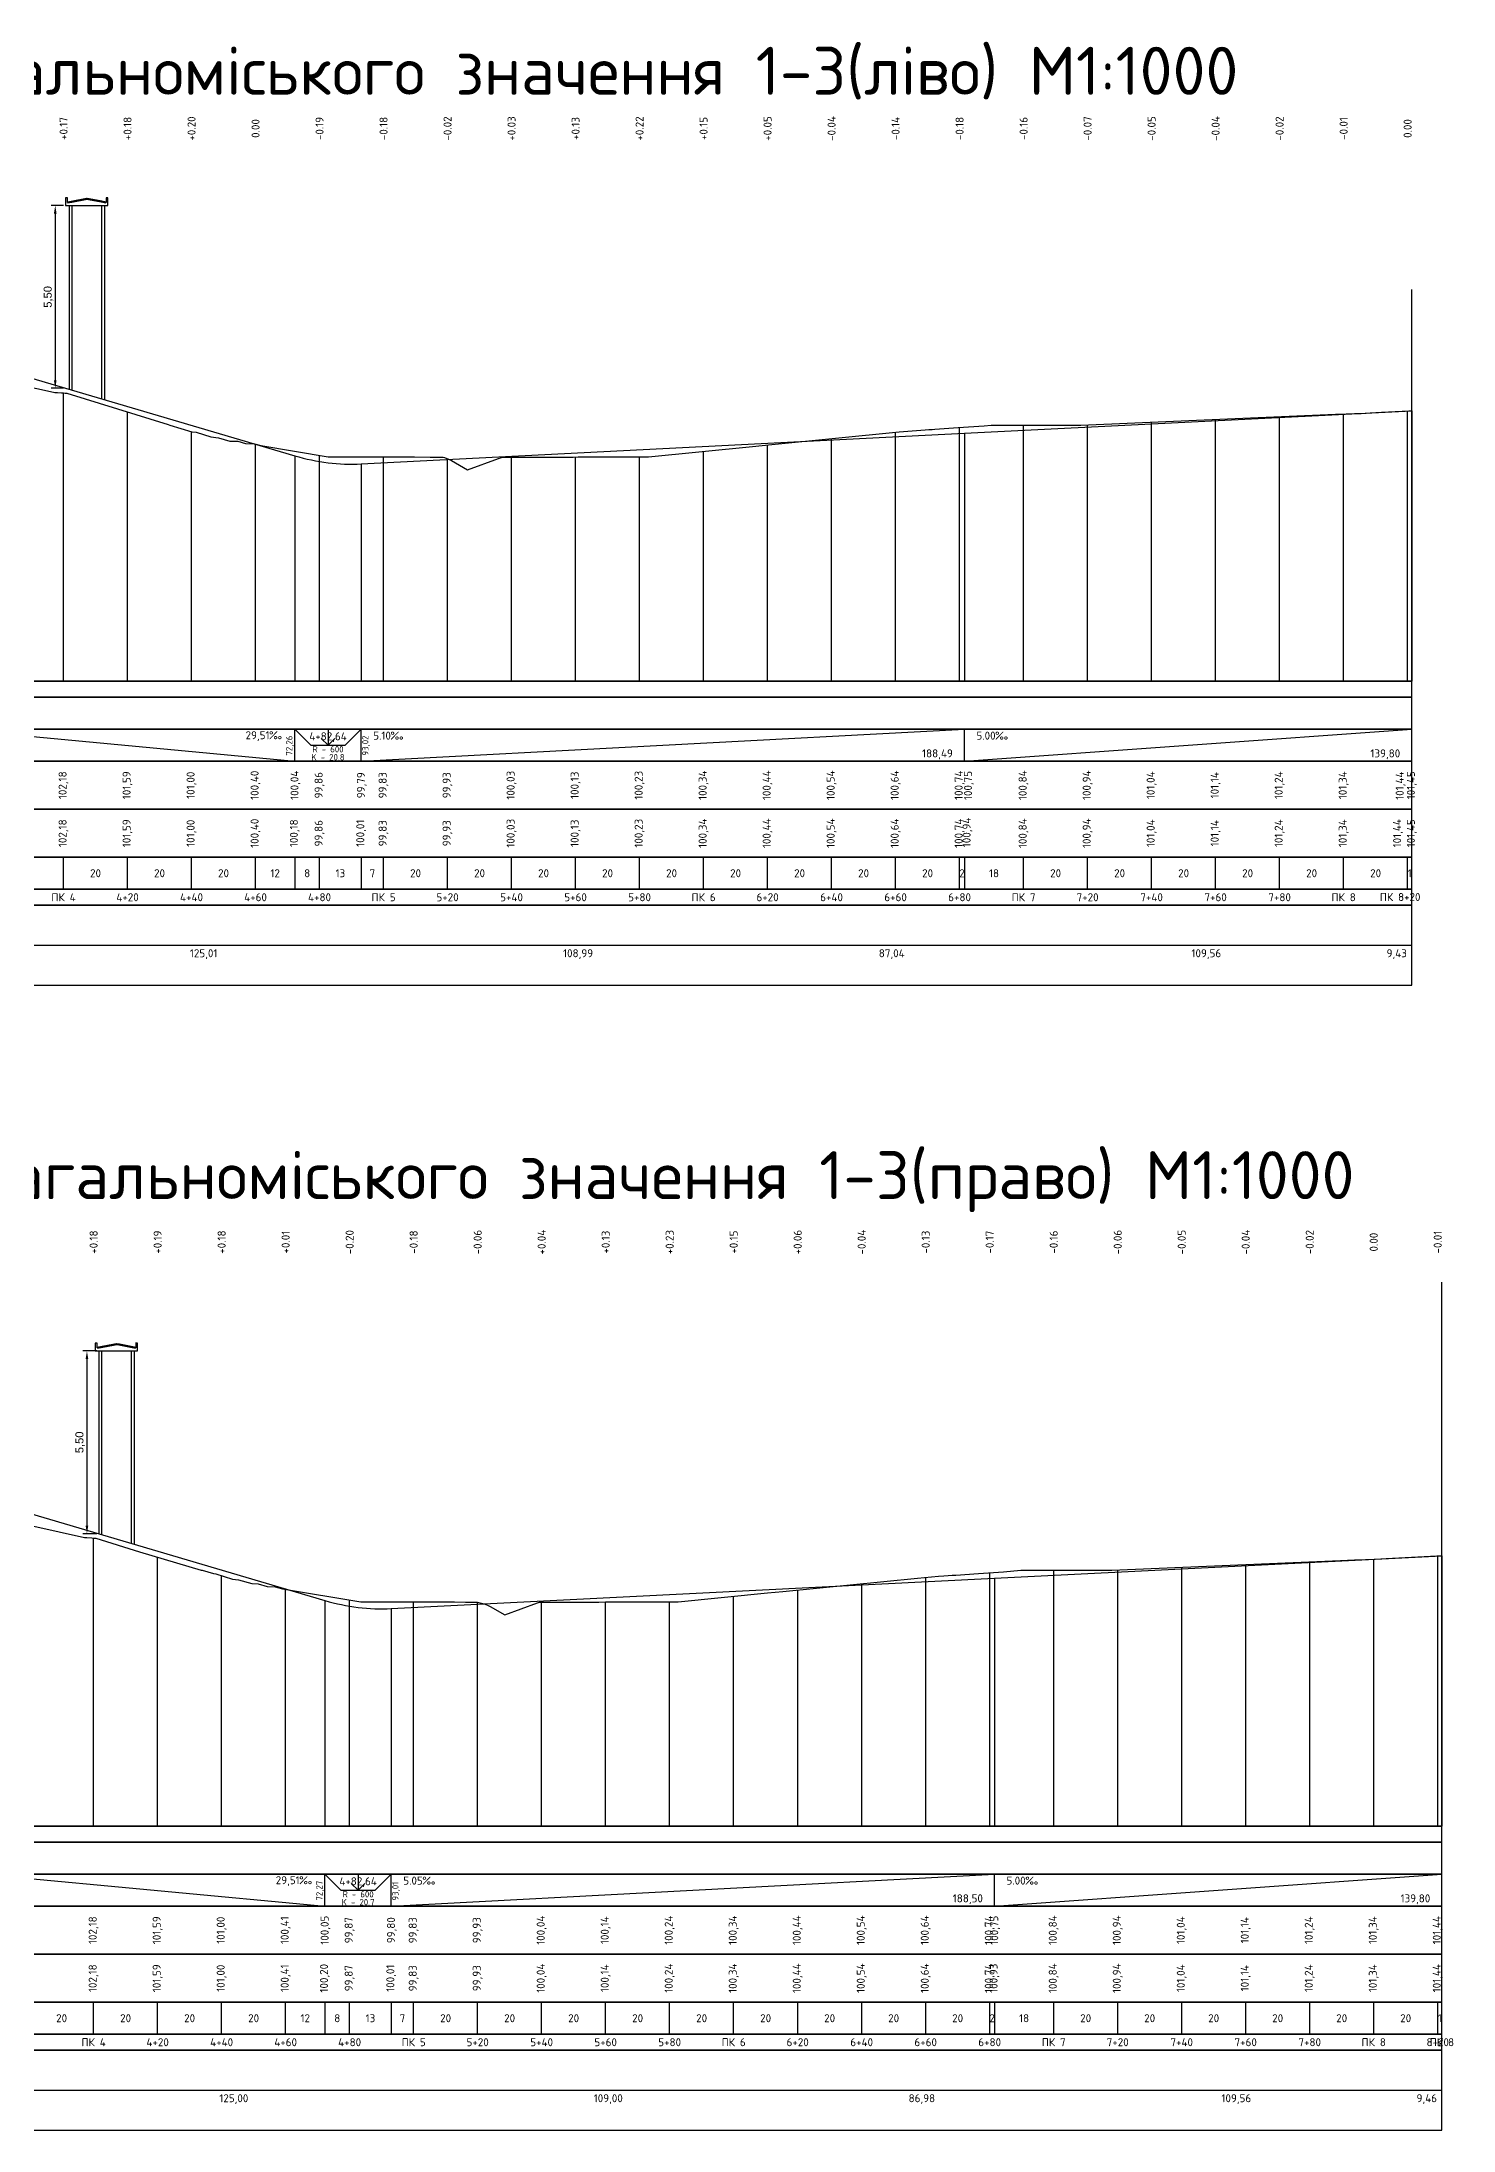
# Model space of a CAD drawing. Header units: metres. Extents: x 3746 to 7161, y 2134 to 3394.
# Drawn here: x 5840 to 6281, y 2742 to 3394 of the extents above; entities that cross this region are included whole.
import ezdxf

# ---------------------------------------------------------------- set-up
doc = ezdxf.new("R2010")
doc.units = ezdxf.units.M
for name, color, linetype in [('C-ROAD-PROF', 92, 'Continuous'), ('C-ROAD-PROF-BAND', 9, 'Continuous'), ('C-ROAD-PROF-BAND-HGEOM', 150, 'Continuous'), ('C-ROAD-PROF-GRID', 150, 'Continuous'), ('C-ROAD-PROF-LABEL', 7, 'Continuous'), ('C-ROAD-PROF-LINE', 1, 'Continuous'), ('вид_БП_2-C-ROAD-PROF-TEXT', 7, 'Continuous'), ('Трасса_Броварський проспект_1 1-C-ROAD-PROF-TEXT', 7, 'Continuous')]:
    doc.layers.add(name, color=color, linetype=linetype)
doc.styles.get("Standard").update_dxf_attribs({"font": 'arial.ttf'})
doc.styles.add('СПДС', font='isocpeur.ttf')
doc.dimstyles.new('ISO-25', dxfattribs={"dimtxt": 2.5, "dimasz": 2.5, "dimexe": 1.25, "dimexo": 0.625, "dimtad": 1, "dimtxsty": 'Standard', "dimcen": 2.5, "dimadec": 0, "dimazin": 0, "dimtfac": 1, "dimtmove": 0, "dimatfit": 3, "dimfxl": 1, "dimarcsym": 0})

# ---------------------------------------------------------------- blocks, each defined once
blk = doc.blocks.new('*D5')
at = {"color": 0, "lineweight": -2, "transparency": 16777216}
for p, q in [((5847.04, 3343.06), (5843.19, 3343.06)), ((5844.44, 3340.56), (5844.44, 3288.52)), ((5847.06, 3286.02), (5843.19, 3286.02))]:
    blk.add_line(p, q, dxfattribs=at)
at = {"color": 0, "transparency": 16777216}
for points in [[(5844.02, 3340.56), (5844.86, 3340.56), (5844.44, 3343.06)], [(5844.02, 3288.52), (5844.86, 3288.52), (5844.44, 3286.02)]]:
    blk.add_solid(points, dxfattribs=at)
at = {"layer": 'Defpoints', "color": 0, "transparency": 16777216}
for p in [(5847.66, 3343.06), (5844.44, 3286.02), (5847.68, 3286.02)]:
    blk.add_point(p, dxfattribs=at)
at = {"color": 0, "transparency": 16777216, "insert": (5842.31, 3314.54), "char_height": 2.5, "attachment_point": 5, "rotation": 90}
blk.add_mtext('5,50', dxfattribs=at)
blk = doc.blocks.new('*D6')
at = {"color": 0, "lineweight": -2, "transparency": 16777216}
for p, q in [((5857.39, 2985.18), (5853.1, 2985.18)), ((5854.35, 2982.68), (5854.35, 2930.57)), ((5857.39, 2928.07), (5853.1, 2928.07))]:
    blk.add_line(p, q, dxfattribs=at)
at = {"color": 0, "transparency": 16777216}
for points in [[(5853.93, 2982.68), (5854.76, 2982.68), (5854.35, 2985.18)], [(5853.93, 2930.57), (5854.76, 2930.57), (5854.35, 2928.07)]]:
    blk.add_solid(points, dxfattribs=at)
at = {"layer": 'Defpoints', "color": 0, "transparency": 16777216}
for p in [(5858.01, 2985.18), (5854.35, 2928.07), (5858.01, 2928.07)]:
    blk.add_point(p, dxfattribs=at)
at = {"color": 0, "transparency": 16777216, "insert": (5852.22, 2956.62), "char_height": 2.5, "attachment_point": 5, "rotation": 90}
blk.add_mtext('5,50', dxfattribs=at)

msp = doc.modelspace()

# ---------------------------------------------------------------- linework, layer by layer
at = {"color": 5, "lineweight": 30}
for points in [[(5848.282, 3343.997), (5848.282, 3345.497), (5847.661, 3345.497), (5847.661, 3343.058), (5860.893, 3343.058), (5860.893, 3343.058), (5860.893, 3345.538), (5860.304, 3345.539), (5860.304, 3344.038)], [(5848.737, 3343.058), (5848.737, 3285.71)], [(5849.737, 3285.414), (5849.737, 3343.074)], [(5858.912, 3343.058), (5858.912, 3282.707)], [(5859.912, 3282.412), (5859.912, 3343.074)], [(5857.558, 2986.123), (5857.558, 2987.623), (5856.937, 2987.623), (5856.937, 2985.184), (5870.169, 2985.184), (5870.169, 2985.184), (5870.169, 2987.664), (5869.58, 2987.665), (5869.58, 2986.164)], [(5858.013, 2985.184), (5858.013, 2927.986)], [(5859.013, 2927.69), (5859.013, 2985.2)], [(5868.188, 2985.184), (5868.188, 2924.982)], [(5869.188, 2924.686), (5869.188, 2985.2)]]:
    msp.add_lwpolyline(points, dxfattribs=at)
at = {"layer": 'C-ROAD-PROF', "color": 5, "linetype": 'Continuous', "lineweight": 100, "ltscale": 2, "flags": 128}
for points in [[(5848.282, 3343.997), (5849.514, 3344.247), (5854.296, 3345.217), (5858.369, 3344.417), (5860.304, 3344.038)], [(5857.558, 2986.123), (5862.579, 2987.142), (5863.571, 2987.343), (5864.364, 2987.188), (5869.58, 2986.164)]]:
    msp.add_lwpolyline(points, dxfattribs=at)
at = {"layer": 'C-ROAD-PROF', "color": 7, "linetype": 'Continuous', "lineweight": -3, "ltscale": 2, "flags": 128}
for points in [[(5828.307, 3288.191), (5843.905, 3284.73), (5844.277, 3284.712), (5845.112, 3284.66), (5846.437, 3284.541), (5846.987, 3284.521), (5847.491, 3284.48), (5847.535, 3284.475), (5848.024, 3284.46), (5848.047, 3284.459), (5879.682, 3274.619), (5880.214, 3274.461), (5880.223, 3274.459), (5887.123, 3272.427), (5888.467, 3272.25), (5893.05, 3270.79), (5895.459, 3270.51), (5899.041, 3269.495), (5901.479, 3269.421), (5903.845, 3268.686), (5906.674, 3268.611), (5908.658, 3268.07), (5929.67, 3264.566), (5930.366, 3264.565), (5933.472, 3264.566), (5934.186, 3264.561), (5934.918, 3264.559), (5936.509, 3264.558), (5939.398, 3264.559), (5940.228, 3264.553), (5941.921, 3264.554), (5946.228, 3264.559), (5949.3, 3264.566), (5953.195, 3264.576), (5953.319, 3264.574), (5953.698, 3264.57), (5955.902, 3264.557), (5956.093, 3264.555), (5956.707, 3264.549), (5961.6, 3264.491), (5965.059, 3264.462), (5965.612, 3264.459), (5966.073, 3264.347), (5967.295, 3263.815), (5968.223, 3263.411), (5973.287, 3260.459), (5982.964, 3264.052), (5983.858, 3264.349), (5984.193, 3264.459), (5985.914, 3264.463), (5986.046, 3264.463), (5986.23, 3264.463), (5990.948, 3264.473), (5991.453, 3264.474), (5992.149, 3264.476), (5995.864, 3264.484), (5996.886, 3264.488), (5999.618, 3264.494), (6000.973, 3264.498), (6002.398, 3264.503), (6004.42, 3264.508), (6006.292, 3264.515), (6007.859, 3264.519), (6009.488, 3264.522), (6011.663, 3264.531), (6012.602, 3264.533), (6014.851, 3264.543), (6015.29, 3264.544), (6017.572, 3264.554), (6017.634, 3264.554), (6019.504, 3264.556), (6020.56, 3264.561), (6021.62, 3264.56), (6023.488, 3264.557), (6025.075, 3264.555), (6026.754, 3264.563), (6027.14, 3264.564), (6028.718, 3264.561), (6029.789, 3264.559), (6062.308, 3267.814), (6068.388, 3268.424), (6108.096, 3272.354), (6114.966, 3272.915), (6116.251, 3273.006), (6117.393, 3273.087), (6118.413, 3273.16), (6119.331, 3273.225), (6126.615, 3273.701), (6134.736, 3274.232), (6136.894, 3274.454), (6136.953, 3274.454), (6137.017, 3274.454), (6137.087, 3274.454), (6138.961, 3274.459), (6139.322, 3274.459), (6140.171, 3274.459), (6140.343, 3274.459), (6143.111, 3274.459), (6143.318, 3274.459), (6145.909, 3274.459), (6146.222, 3274.459), (6146.552, 3274.459), (6149.151, 3274.459), (6149.349, 3274.459), (6149.572, 3274.459), (6152.087, 3274.459), (6152.581, 3274.459), (6153.168, 3274.459), (6155.372, 3274.459), (6157.454, 3274.459), (6158.184, 3274.459), (6160.26, 3274.459), (6161.012, 3274.459), (6161.692, 3274.459), (6164.212, 3274.459), (6164.95, 3274.459), (6244.475, 3277.864), (6247.839, 3277.977), (6250.41, 3278.076), (6252.511, 3278.157), (6254.061, 3278.231), (6255.351, 3278.292), (6258.908, 3278.49), (6267.407, 3278.959), (6268.34, 3278.959)], [(5837.741, 2930.422), (5853.589, 2926.906), (5854.297, 2926.872), (5855.885, 2926.773), (5856.456, 2926.721), (5856.693, 2926.713), (5856.93, 2926.693), (5857.15, 2926.686), (5870.796, 2922.441), (5890.042, 2916.726), (5890.371, 2916.686), (5893.937, 2915.636), (5894.632, 2915.544), (5899.843, 2913.884), (5901.683, 2913.671), (5905.818, 2912.498), (5907.874, 2912.436), (5910.616, 2911.584), (5913.116, 2911.518), (5915.425, 2910.888), (5939.88, 2906.81), (5940.69, 2906.809), (5943.564, 2906.81), (5944.394, 2906.804), (5945.245, 2906.802), (5947.094, 2906.801), (5949.716, 2906.801), (5950.679, 2906.795), (5952.644, 2906.795), (5957.644, 2906.802), (5961.21, 2906.81), (5962.742, 2906.814), (5963.246, 2906.815), (5966.245, 2906.778), (5968.078, 2906.767), (5969.162, 2906.758), (5972.634, 2906.723), (5974.669, 2906.699), (5976.108, 2906.687), (5976.338, 2906.686), (5978.439, 2906.176), (5979.536, 2905.699), (5980.369, 2905.336), (5984.915, 2902.686), (5995.164, 2906.491), (5995.752, 2906.686), (5998.983, 2906.692), (5999.225, 2906.693), (5999.558, 2906.694), (6003.941, 2906.704), (6004.657, 2906.706), (6007.954, 2906.714), (6009.026, 2906.716), (6010.153, 2906.721), (6012.727, 2906.727), (6014.298, 2906.733), (6016.42, 2906.738), (6017.843, 2906.741), (6019.742, 2906.749), (6021.192, 2906.752), (6023.206, 2906.761), (6024.083, 2906.763), (6026.161, 2906.772), (6026.603, 2906.774), (6028.328, 2906.775), (6030.42, 2906.785), (6030.598, 2906.786), (6031.844, 2906.792), (6032.601, 2906.791), (6034.304, 2906.789), (6036.104, 2906.797), (6036.256, 2906.797), (6037.939, 2906.795), (6039.081, 2906.793), (6067.025, 2909.59), (6071.745, 2910.057), (6113.891, 2914.228), (6120.455, 2914.764), (6122.054, 2914.877), (6123.474, 2914.978), (6124.745, 2915.069), (6125.887, 2915.15), (6132.92, 2915.61), (6140.761, 2916.122), (6146.114, 2916.672), (6146.262, 2916.672), (6146.421, 2916.672), (6146.593, 2916.672), (6149.937, 2916.682), (6149.981, 2916.683), (6150.03, 2916.683), (6151.245, 2916.686), (6153.082, 2916.686), (6153.174, 2916.686), (6155.899, 2916.686), (6156.109, 2916.686), (6156.33, 2916.686), (6158.722, 2916.686), (6159.047, 2916.686), (6159.37, 2916.686), (6161.99, 2916.686), (6162.393, 2916.686), (6162.872, 2916.686), (6165.156, 2916.686), (6167.314, 2916.686), (6167.945, 2916.686), (6170.092, 2916.686), (6170.753, 2916.686), (6171.351, 2916.686), (6173.946, 2916.686), (6174.609, 2916.686), (6246.043, 2919.744), (6250.471, 2919.893), (6253.855, 2920.024), (6256.619, 2920.13), (6258.659, 2920.227), (6260.357, 2920.307), (6268.284, 2920.749), (6276.199, 2921.186), (6277.742, 2921.186)]]:
    msp.add_lwpolyline(points, dxfattribs=at)
at = {"layer": 'C-ROAD-PROF-BAND', "color": 1, "linetype": 'Continuous', "lineweight": -3}
for p, q in [((5813.008, 3179.449), (5919.288, 3169.449)), ((5919.288, 3179.449), (5924.288, 3174.45)), ((5929.67, 3179.449), (5929.67, 3174.45)), ((5940.052, 3179.449), (5935.053, 3174.45)), ((5940.052, 3169.449), (6128.542, 3179.449)), ((6128.542, 3169.449), (6268.34, 3179.449)), ((5924.288, 3174.45), (5935.053, 3174.45)), ((5929.67, 3174.45), (5927.549, 3176.571)), ((5929.67, 3174.45), (5931.791, 3176.571)), ((5822.41, 2821.676), (5928.704, 2811.676)), ((5928.704, 2821.676), (5933.703, 2816.676)), ((5939.072, 2821.676), (5939.072, 2816.677)), ((5949.44, 2821.676), (5944.441, 2816.677)), ((5949.44, 2811.676), (6137.937, 2821.676)), ((6137.937, 2811.676), (6277.741, 2821.676)), ((5933.703, 2816.676), (5944.441, 2816.677)), ((5939.072, 2816.677), (5936.951, 2818.798)), ((5939.072, 2816.677), (5941.193, 2818.798))]:
    msp.add_line(p, q, dxfattribs=at)
at = {"layer": 'C-ROAD-PROF-BAND', "color": 7, "linetype": 'Continuous', "lineweight": -3}
for p, q in [((5919.288, 3169.449), (5919.288, 3179.449)), ((5940.052, 3169.449), (5940.052, 3179.449)), ((6128.542, 3169.449), (6128.542, 3179.449)), ((5847.028, 3129.449), (5847.028, 3139.449)), ((5867.028, 3129.449), (5867.028, 3139.449)), ((5887.028, 3129.449), (5887.028, 3139.449)), ((5907.028, 3129.449), (5907.028, 3139.449)), ((5919.288, 3139.449), (5919.288, 3129.449)), ((5927.028, 3129.449), (5927.028, 3139.449)), ((5940.052, 3139.449), (5940.052, 3129.449)), ((5947.028, 3129.449), (5947.028, 3139.449)), ((5967.028, 3129.449), (5967.028, 3139.449)), ((5987.028, 3129.449), (5987.028, 3139.449)), ((6007.028, 3129.449), (6007.028, 3139.449)), ((6027.028, 3129.449), (6027.028, 3139.449)), ((6047.028, 3129.449), (6047.028, 3139.449)), ((6067.028, 3129.449), (6067.028, 3139.449)), ((6087.028, 3129.449), (6087.028, 3139.449)), ((6107.028, 3129.449), (6107.028, 3139.449)), ((6127.028, 3129.449), (6127.028, 3139.449)), ((6128.542, 3139.449), (6128.542, 3129.449)), ((6147.028, 3129.449), (6147.028, 3139.449)), ((6167.028, 3129.449), (6167.028, 3139.449)), ((6187.028, 3129.449), (6187.028, 3139.449)), ((6207.028, 3129.449), (6207.028, 3139.449)), ((6227.028, 3129.449), (6227.028, 3139.449)), ((6247.028, 3129.449), (6247.028, 3139.449)), ((6267.028, 3129.449), (6267.028, 3139.449)), ((6268.34, 3129.449), (6268.34, 3139.449)), ((5928.704, 2811.676), (5928.704, 2821.676)), ((5949.44, 2811.676), (5949.44, 2821.676)), ((6137.937, 2811.676), (6137.937, 2821.676)), ((5856.43, 2771.676), (5856.43, 2781.676)), ((5876.43, 2771.676), (5876.43, 2781.676)), ((5896.43, 2771.676), (5896.43, 2781.676)), ((5916.43, 2771.676), (5916.43, 2781.676)), ((5928.704, 2781.676), (5928.704, 2771.676)), ((5936.43, 2771.676), (5936.43, 2781.676)), ((5949.44, 2781.676), (5949.44, 2771.676)), ((5956.43, 2771.676), (5956.43, 2781.676)), ((5976.43, 2771.676), (5976.43, 2781.676)), ((5996.43, 2771.676), (5996.43, 2781.676)), ((6016.43, 2771.676), (6016.43, 2781.676)), ((6036.43, 2771.676), (6036.43, 2781.676)), ((6056.43, 2771.676), (6056.43, 2781.676)), ((6076.43, 2771.676), (6076.43, 2781.676)), ((6096.43, 2771.676), (6096.43, 2781.676)), ((6116.43, 2771.676), (6116.43, 2781.676)), ((6136.43, 2771.676), (6136.43, 2781.676)), ((6137.937, 2781.676), (6137.937, 2771.676)), ((6156.43, 2771.676), (6156.43, 2781.676)), ((6176.43, 2771.676), (6176.43, 2781.676)), ((6196.43, 2771.676), (6196.43, 2781.676)), ((6216.43, 2771.676), (6216.43, 2781.676)), ((6236.43, 2771.676), (6236.43, 2781.676)), ((6256.43, 2771.676), (6256.43, 2781.676)), ((6276.43, 2771.676), (6276.43, 2781.676)), ((6277.742, 2771.676), (6277.742, 2781.676))]:
    msp.add_line(p, q, dxfattribs=at)
for points in [[(5447.028, 3189.449), (6268.34, 3189.449), (6268.34, 3194.449), (5447.028, 3194.449)], [(5447.028, 3179.449), (6268.34, 3179.449), (6268.34, 3189.449), (5447.028, 3189.449)], [(5447.028, 3169.449), (6268.34, 3169.449), (6268.34, 3179.449), (5447.028, 3179.449)], [(5447.028, 3154.449), (6268.34, 3154.449), (6268.34, 3169.449), (5447.028, 3169.449)], [(5447.028, 3139.449), (6268.34, 3139.449), (6268.34, 3154.449), (5447.028, 3154.449)], [(5447.028, 3129.449), (6268.34, 3129.449), (6268.34, 3139.449), (5447.028, 3139.449)], [(5447.028, 3124.449), (6268.34, 3124.449), (6268.34, 3129.449), (5447.028, 3129.449)], [(5447.028, 3099.449), (6268.34, 3099.449), (6268.34, 3124.449), (5447.028, 3124.449)], [(5456.43, 2831.676), (6277.742, 2831.676), (6277.742, 2836.676), (5456.43, 2836.676)], [(5456.43, 2821.676), (6277.742, 2821.676), (6277.742, 2831.676), (5456.43, 2831.676)], [(5456.43, 2811.676), (6277.742, 2811.676), (6277.742, 2821.676), (5456.43, 2821.676)], [(5456.43, 2796.676), (6277.742, 2796.676), (6277.742, 2811.676), (5456.43, 2811.676)], [(5456.43, 2781.676), (6277.742, 2781.676), (6277.742, 2796.676), (5456.43, 2796.676)], [(5456.43, 2771.676), (6277.742, 2771.676), (6277.742, 2781.676), (5456.43, 2781.676)], [(5456.43, 2766.676), (6277.742, 2766.676), (6277.742, 2771.676), (5456.43, 2771.676)], [(5456.43, 2741.676), (6277.742, 2741.676), (6277.742, 2766.676), (5456.43, 2766.676)]]:
    msp.add_3dface(points, dxfattribs=at)
at = {"layer": 'C-ROAD-PROF-BAND-HGEOM', "color": 7, "linetype": 'Continuous', "lineweight": -3}
for p, q in [((5447.028, 3111.949), (6268.34, 3111.949)), ((5456.43, 2754.176), (6277.742, 2754.176))]:
    msp.add_line(p, q, dxfattribs=at)
at = {"layer": 'C-ROAD-PROF-GRID', "color": 150, "linetype": 'Continuous', "lineweight": -3}
for p, q in [((5847.028, 3194.459), (5847.028, 3284.518)), ((5867.028, 3194.459), (5867.028, 3278.555)), ((6207.028, 3194.459), (6207.028, 3276.261)), ((6227.028, 3194.459), (6227.028, 3277.117)), ((6247.028, 3194.459), (6247.028, 3277.95)), ((6267.028, 3194.459), (6267.028, 3278.939)), ((6268.34, 3194.459), (6268.34, 3278.959)), ((5887.028, 3194.459), (5887.028, 3272.455)), ((6087.028, 3194.459), (6087.028, 3270.269)), ((6107.028, 3194.459), (6107.028, 3272.249)), ((6127.028, 3194.459), (6127.028, 3273.728)), ((6147.028, 3194.459), (6147.028, 3274.459)), ((6167.028, 3194.459), (6167.028, 3274.548)), ((6187.028, 3194.459), (6187.028, 3275.405)), ((5907.028, 3194.459), (5907.028, 3268.515)), ((5927.028, 3194.459), (5927.028, 3265.007)), ((5947.028, 3194.459), (5947.028, 3264.561)), ((5967.028, 3194.459), (5967.028, 3263.932)), ((5987.028, 3194.459), (5987.028, 3264.465)), ((6007.028, 3194.459), (6007.028, 3264.517)), ((6027.028, 3194.459), (6027.028, 3264.563)), ((6047.028, 3194.459), (6047.028, 3266.285)), ((6067.028, 3194.459), (6067.028, 3268.288)), ((5856.43, 2836.686), (5856.43, 2926.724)), ((5876.43, 2836.686), (5876.43, 2920.768)), ((6196.43, 2836.686), (6196.43, 2917.62)), ((6216.43, 2836.686), (6216.43, 2918.476)), ((6236.43, 2836.686), (6236.43, 2919.333)), ((6256.43, 2836.686), (6256.43, 2920.123)), ((6276.43, 2836.686), (6276.43, 2921.186)), ((6277.742, 2836.686), (6277.742, 2921.186)), ((5896.43, 2836.686), (5896.43, 2914.971)), ((5916.43, 2836.686), (5916.43, 2910.72)), ((6096.43, 2836.686), (6096.43, 2912.5)), ((6116.43, 2836.686), (6116.43, 2914.435)), ((6136.43, 2836.686), (6136.43, 2915.839)), ((6156.43, 2836.686), (6156.43, 2916.686)), ((6176.43, 2836.686), (6176.43, 2916.764)), ((5936.43, 2836.686), (5936.43, 2907.386)), ((5956.43, 2836.686), (5956.43, 2906.8)), ((5976.43, 2836.686), (5976.43, 2906.664)), ((5996.43, 2836.686), (5996.43, 2906.687)), ((6016.43, 2836.686), (6016.43, 2906.738)), ((6036.43, 2836.686), (6036.43, 2906.797)), ((6056.43, 2836.686), (6056.43, 2908.529)), ((6076.43, 2836.686), (6076.43, 2910.52))]:
    msp.add_line(p, q, dxfattribs=at)
at = {"layer": 'C-ROAD-PROF-LABEL', "color": 7, "linetype": 'Continuous', "lineweight": -3}
for p, q in [((6268.34, 3194.459), (6268.34, 3316.827)), ((5447.028, 3194.459), (6268.34, 3194.459)), ((6277.742, 2836.686), (6277.742, 3006.686)), ((5456.43, 2836.686), (6277.742, 2836.686))]:
    msp.add_line(p, q, dxfattribs=at)
at = {"layer": 'C-ROAD-PROF-LABEL', "color": 1, "linetype": 'Continuous', "lineweight": -3}
for p, q in [((6268.34, 3278.959), (6268.34, 3194.459)), ((6128.542, 3271.971), (6128.542, 3194.459)), ((5919.288, 3264.892), (5919.288, 3194.459)), ((5940.052, 3262.358), (5940.052, 3194.459)), ((6277.741, 2921.186), (6277.741, 2836.686)), ((6137.937, 2914.198), (6137.937, 2836.686)), ((5928.704, 2907.206), (5928.704, 2836.686)), ((5949.44, 2904.671), (5949.44, 2836.686))]:
    msp.add_line(p, q, dxfattribs=at)
at = {"layer": 'C-ROAD-PROF-LINE', "color": 1, "linetype": 'Continuous', "lineweight": 30, "ltscale": 2, "flags": 128}
for points in [[(5813.008, 3296.252), (5919.288, 3264.892)], [(5940.052, 3262.358), (6128.542, 3271.971), (6268.34, 3278.959)], [(5919.288, 3264.892), (5920.585, 3264.523), (5921.883, 3264.182), (5923.181, 3263.869), (5924.479, 3263.585), (5925.777, 3263.328), (5927.074, 3263.1), (5928.372, 3262.899), (5929.67, 3262.727), (5930.968, 3262.582), (5932.265, 3262.466), (5933.563, 3262.378), (5934.861, 3262.318), (5936.159, 3262.286), (5937.456, 3262.282), (5938.754, 3262.306), (5940.052, 3262.358)], [(5822.41, 2938.571), (5928.704, 2907.206)], [(5949.44, 2904.671), (6137.937, 2914.198), (6277.741, 2921.186)], [(5928.704, 2907.206), (5930, 2906.838), (5931.296, 2906.497), (5932.592, 2906.185), (5933.888, 2905.901), (5935.184, 2905.644), (5936.48, 2905.416), (5937.776, 2905.215), (5939.072, 2905.043), (5940.368, 2904.898), (5941.664, 2904.782), (5942.96, 2904.693), (5944.256, 2904.633), (5945.552, 2904.6), (5946.848, 2904.596), (5948.144, 2904.619), (5949.44, 2904.671)]]:
    msp.add_lwpolyline(points, dxfattribs=at)

# ---------------------------------------------------------------- texts
at = {"style": 'СПДС'}
for s, p in [('Повздовжній профіль магістралі загальноміського значення 1-3(ліво) М1:1000', (5490.96, 3377.694)), ('Повздовжній профіль магістралі загальноміського значення 1-3(право) М1:1000', (5510.817, 3032.62))]:
    msp.add_text(s, height=15, dxfattribs=at).set_placement(p)
at = {"layer": 'C-ROAD-PROF-BAND', "color": 1, "linetype": 'Continuous', "lineweight": -3, "char_height": 2.5, "attachment_point": 5, "rotation": 89.999981}
for s, insert in [('{\\fISOCPEUR|b0|i0|c204|p34;+0.17}', (5847.028, 3367.163)), ('{\\fISOCPEUR|b0|i0|c204|p34;+0.18}', (5867.028, 3367.163)), ('{\\fISOCPEUR|b0|i0|c204|p34;+0.20}', (5887.028, 3367.163)), ('{\\fISOCPEUR|b0|i0|c204|p34;0.00}', (5907.028, 3367.163)), ('{\\fISOCPEUR|b0|i0|c204|p34;-0.19}', (5927.028, 3367.163)), ('{\\fISOCPEUR|b0|i0|c204|p34;-0.18}', (5947.028, 3367.163)), ('{\\fISOCPEUR|b0|i0|c204|p34;-0.02}', (5967.028, 3367.163)), ('{\\fISOCPEUR|b0|i0|c204|p34;+0.03}', (5987.028, 3367.163)), ('{\\fISOCPEUR|b0|i0|c204|p34;+0.13}', (6007.028, 3367.163)), ('{\\fISOCPEUR|b0|i0|c204|p34;+0.22}', (6027.028, 3367.163)), ('{\\fISOCPEUR|b0|i0|c204|p34;+0.15}', (6047.028, 3367.163)), ('{\\fISOCPEUR|b0|i0|c204|p34;+0.05}', (6067.028, 3367.163)), ('{\\fISOCPEUR|b0|i0|c204|p34;-0.04}', (6087.028, 3367.163)), ('{\\fISOCPEUR|b0|i0|c204|p34;-0.14}', (6107.028, 3367.163)), ('{\\fISOCPEUR|b0|i0|c204|p34;-0.18}', (6127.028, 3367.163)), ('{\\fISOCPEUR|b0|i0|c204|p34;-0.16}', (6147.028, 3367.163)), ('{\\fISOCPEUR|b0|i0|c204|p34;-0.07}', (6167.028, 3367.163)), ('{\\fISOCPEUR|b0|i0|c204|p34;-0.05}', (6187.028, 3367.163)), ('{\\fISOCPEUR|b0|i0|c204|p34;-0.04}', (6207.028, 3367.163)), ('{\\fISOCPEUR|b0|i0|c204|p34;-0.02}', (6227.028, 3367.163)), ('{\\fISOCPEUR|b0|i0|c204|p34;-0.01}', (6247.028, 3367.163)), ('{\\fISOCPEUR|b0|i0|c204|p34;0.00}', (6267.028, 3367.163)), ('{\\fISOCPEUR|b0|i0|c204|p34;+0.18}', (5856.43, 3019.186)), ('{\\fISOCPEUR|b0|i0|c204|p34;+0.19}', (5876.43, 3019.186)), ('{\\fISOCPEUR|b0|i0|c204|p34;+0.18}', (5896.43, 3019.186)), ('{\\fISOCPEUR|b0|i0|c204|p34;+0.01}', (5916.43, 3019.186)), ('{\\fISOCPEUR|b0|i0|c204|p34;-0.20}', (5936.43, 3019.186)), ('{\\fISOCPEUR|b0|i0|c204|p34;-0.18}', (5956.43, 3019.186)), ('{\\fISOCPEUR|b0|i0|c204|p34;-0.06}', (5976.43, 3019.186)), ('{\\fISOCPEUR|b0|i0|c204|p34;+0.04}', (5996.43, 3019.186)), ('{\\fISOCPEUR|b0|i0|c204|p34;+0.13}', (6016.43, 3019.186)), ('{\\fISOCPEUR|b0|i0|c204|p34;+0.23}', (6036.43, 3019.186)), ('{\\fISOCPEUR|b0|i0|c204|p34;+0.15}', (6056.43, 3019.186)), ('{\\fISOCPEUR|b0|i0|c204|p34;+0.06}', (6076.43, 3019.186)), ('{\\fISOCPEUR|b0|i0|c204|p34;-0.04}', (6096.43, 3019.186)), ('{\\fISOCPEUR|b0|i0|c204|p34;-0.13}', (6116.43, 3019.186)), ('{\\fISOCPEUR|b0|i0|c204|p34;-0.17}', (6136.43, 3019.186)), ('{\\fISOCPEUR|b0|i0|c204|p34;-0.16}', (6156.43, 3019.186)), ('{\\fISOCPEUR|b0|i0|c204|p34;-0.06}', (6176.43, 3019.186)), ('{\\fISOCPEUR|b0|i0|c204|p34;-0.05}', (6196.43, 3019.186)), ('{\\fISOCPEUR|b0|i0|c204|p34;-0.04}', (6216.43, 3019.186)), ('{\\fISOCPEUR|b0|i0|c204|p34;-0.02}', (6236.43, 3019.186)), ('{\\fISOCPEUR|b0|i0|c204|p34;0.00}', (6256.43, 3019.186)), ('{\\fISOCPEUR|b0|i0|c204|p34;-0.01}', (6276.43, 3019.186)), ('{\\fISOCPEUR|b0|i0|c204|p34;}', (6277.742, 3019.186))]:
    msp.add_mtext(s, dxfattribs=dict(at, insert=insert))
at = {"layer": 'C-ROAD-PROF-BAND', "color": 1, "linetype": 'Continuous', "lineweight": -3, "char_height": 2.5, "style": 'СПДС'}
for s, insert, attachment_point in [('29,51‰', (5915.663, 3178.824), 3), ('5.10‰', (5943.802, 3178.699), 1), ('5.00‰', (6132.292, 3178.699), 1), ('188,49', (6124.917, 3170.074), 9), ('139,80', (6264.715, 3170.074), 9), ('29,51‰', (5925.079, 2821.051), 3), ('5.05‰', (5953.19, 2820.926), 1), ('5.00‰', (6141.687, 2820.926), 1), ('188,50', (6134.312, 2812.301), 9), ('139,80', (6274.116, 2812.301), 9)]:
    msp.add_mtext(s, dxfattribs=dict(at, insert=insert, attachment_point=attachment_point))
at = {"layer": 'C-ROAD-PROF-BAND', "color": 1, "linetype": 'Continuous', "lineweight": -3, "style": 'СПДС'}
for s, insert, char_height, attachment_point, rotation in [('4+82,64', (5929.67, 3176.95), 2.5, 5, 0.004052), ('72,26', (5917.788, 3171.199), 2, 4, 90), ('93,02', (5941.552, 3171.199), 2, 4, 90), ('102,18', (5847.028, 3161.949), 2.5, 5, 89.999981), ('101,59', (5867.028, 3161.949), 2.5, 5, 89.999981), ('101,00', (5887.028, 3161.949), 2.5, 5, 89.999981), ('100,40', (5907.028, 3161.949), 2.5, 5, 89.999981), ('100,04', (5921.038, 3161.949), 2.5, 8, 90), ('99,86', (5927.028, 3161.949), 2.5, 5, 89.999981), ('99,79', (5941.802, 3161.949), 2.5, 8, 90), ('99,83', (5947.028, 3161.949), 2.5, 5, 89.999981), ('99,93', (5967.028, 3161.949), 2.5, 5, 89.999981), ('100,03', (5987.028, 3161.949), 2.5, 5, 89.999981), ('100,13', (6007.028, 3161.949), 2.5, 5, 89.999981), ('100,23', (6027.028, 3161.949), 2.5, 5, 89.999981), ('100,34', (6047.028, 3161.949), 2.5, 5, 89.999981), ('100,44', (6067.028, 3161.949), 2.5, 5, 89.999981), ('100,54', (6087.028, 3161.949), 2.5, 5, 89.999981), ('100,64', (6107.028, 3161.949), 2.5, 5, 89.999981), ('100,74', (6127.028, 3161.949), 2.5, 5, 89.999981), ('100,75', (6131.478, 3161.866), 2.5, 8, 90), ('100,84', (6147.028, 3161.949), 2.5, 5, 89.999981), ('100,94', (6167.028, 3161.949), 2.5, 5, 89.999981), ('101,04', (6187.028, 3161.949), 2.5, 5, 89.999981), ('101,14', (6207.028, 3161.949), 2.5, 5, 89.999981), ('101,24', (6227.028, 3161.949), 2.5, 5, 89.999981), ('101,34', (6247.028, 3161.949), 2.5, 5, 89.999981), ('101,44', (6264.843, 3161.81), 2.5, 5, 89.999981), ('101,45', (6268.34, 3161.949), 2.5, 5, 89.999981), ('72,27', (5927.204, 2813.426), 2, 4, 90), ('4+82,64', (5939.072, 2819.176), 2.5, 5, 0.004052), ('93,01', (5950.94, 2813.426), 2, 4, 90), ('102,18', (5856.43, 2804.176), 2.5, 5, 89.999981), ('101,59', (5876.43, 2804.176), 2.5, 5, 89.999981), ('101,00', (5896.43, 2804.176), 2.5, 5, 89.999981), ('100,41', (5916.43, 2804.176), 2.5, 5, 89.999981), ('100,05', (5930.454, 2804.176), 2.5, 8, 90), ('99,87', (5936.43, 2804.176), 2.5, 5, 89.999981), ('99,80', (5951.19, 2804.176), 2.5, 8, 90), ('99,83', (5956.43, 2804.176), 2.5, 5, 89.999981), ('99,93', (5976.43, 2804.176), 2.5, 5, 89.999981), ('100,04', (5996.43, 2804.176), 2.5, 5, 89.999981), ('100,14', (6016.43, 2804.176), 2.5, 5, 89.999981), ('100,24', (6036.43, 2804.176), 2.5, 5, 89.999981), ('100,34', (6056.43, 2804.176), 2.5, 5, 89.999981), ('100,44', (6076.43, 2804.176), 2.5, 5, 89.999981), ('100,54', (6096.43, 2804.176), 2.5, 5, 89.999981), ('100,64', (6116.43, 2804.176), 2.5, 5, 89.999981), ('100,74', (6136.43, 2804.176), 2.5, 5, 89.999981), ('100,75', (6139.687, 2804.176), 2.5, 8, 90), ('100,84', (6156.43, 2804.176), 2.5, 5, 89.999981), ('100,94', (6176.43, 2804.176), 2.5, 5, 89.999981), ('101,04', (6196.43, 2804.176), 2.5, 5, 89.999981), ('101,14', (6216.43, 2804.176), 2.5, 5, 89.999981), ('101,24', (6236.43, 2804.176), 2.5, 5, 89.999981), ('101,34', (6256.43, 2804.176), 2.5, 5, 89.999981), ('101,44', (6276.43, 2804.176), 2.5, 5, 89.999981)]:
    msp.add_mtext(s, dxfattribs=dict(at, insert=insert, char_height=char_height, attachment_point=attachment_point, rotation=rotation))
at = {"layer": 'C-ROAD-PROF-BAND', "color": 1, "linetype": 'Continuous', "lineweight": -3, "char_height": 2, "attachment_point": 5, "rotation": 0.004052, "line_spacing_factor": 0.75, "style": 'СПДС'}
for s, insert in [('R - 600\\PK - 20.8', (5929.67, 3171.95)), ('R - 600\\PK - 20.7', (5939.072, 2814.176))]:
    msp.add_mtext(s, dxfattribs=dict(at, insert=insert))
at = {"layer": 'C-ROAD-PROF-BAND', "color": 7, "linetype": 'Continuous', "lineweight": -3, "char_height": 2.5, "attachment_point": 5, "style": 'СПДС'}
for s, insert, rotation in [('102,18', (5847.028, 3146.949), 89.999981), ('101,59', (5867.028, 3146.949), 89.999981), ('101,00', (5887.028, 3146.949), 89.999981), ('100,40', (5907.028, 3146.949), 89.999981), ('{\\fISOCPEUR|b0|i0|c204|p34;100,18}', (5919.288, 3146.949), 90), ('99,86', (5927.028, 3146.949), 89.999981), ('{\\fISOCPEUR|b0|i0|c204|p34;100,01}', (5940.052, 3146.949), 90), ('99,83', (5947.028, 3146.949), 89.999981), ('99,93', (5967.028, 3146.949), 89.999981), ('100,03', (5987.028, 3146.949), 89.999981), ('100,13', (6007.028, 3146.949), 89.999981), ('100,23', (6027.028, 3146.949), 89.999981), ('100,34', (6047.028, 3146.949), 89.999981), ('100,44', (6067.028, 3146.949), 89.999981), ('100,54', (6087.028, 3146.949), 89.999981), ('100,64', (6107.028, 3146.949), 89.999981), ('100,74', (6127.028, 3146.949), 89.999981), ('{\\fISOCPEUR|b0|i0|c204|p34;100,94}', (6129.511, 3147.212), 90), ('100,84', (6147.028, 3146.949), 89.999981), ('100,94', (6167.028, 3146.949), 89.999981), ('101,04', (6187.028, 3146.949), 89.999981), ('101,14', (6207.028, 3146.949), 89.999981), ('101,24', (6227.028, 3146.949), 89.999981), ('101,34', (6247.028, 3146.949), 89.999981), ('101,44', (6264.028, 3146.949), 89.999981), ('101,45', (6268.34, 3146.949), 89.999981), ('102,18', (5856.43, 2789.176), 89.999981), ('101,59', (5876.43, 2789.176), 89.999981), ('101,00', (5896.43, 2789.176), 89.999981), ('100,41', (5916.43, 2789.176), 89.999981), ('{\\fISOCPEUR|b0|i0|c204|p34;100,20}', (5928.704, 2789.176), 90), ('100,04', (5996.43, 2789.176), 89.999981), ('100,14', (6016.43, 2789.176), 89.999981), ('100,24', (6036.43, 2789.176), 89.999981), ('100,34', (6056.43, 2789.176), 89.999981), ('100,44', (6076.43, 2789.176), 89.999981), ('100,54', (6096.43, 2789.176), 89.999981), ('100,64', (6116.43, 2789.176), 89.999981), ('100,74', (6136.43, 2789.176), 89.999981), ('{\\fISOCPEUR|b0|i0|c204|p34;100,93}', (6137.937, 2789.176), 90), ('100,84', (6156.43, 2789.176), 89.999981), ('100,94', (6176.43, 2789.176), 89.999981), ('101,04', (6196.43, 2789.176), 89.999981), ('101,14', (6216.43, 2789.176), 89.999981), ('101,24', (6236.43, 2789.176), 89.999981), ('101,34', (6256.43, 2789.176), 89.999981), ('101,44', (6276.43, 2789.176), 89.999981), ('99,87', (5936.43, 2789.176), 89.999981), ('{\\fISOCPEUR|b0|i0|c204|p34;100,01}', (5949.44, 2789.176), 90), ('99,83', (5956.43, 2789.176), 89.999981), ('99,93', (5976.43, 2789.176), 89.999981)]:
    msp.add_mtext(s, dxfattribs=dict(at, insert=insert, rotation=rotation))
at = {"layer": 'C-ROAD-PROF-BAND', "color": 7, "linetype": 'Continuous', "lineweight": -3, "char_height": 2.5, "style": 'СПДС'}
for s, insert, attachment_point in [('ПК 4', (5847.028, 3126.949), 5), ('ПК 5', (5947.028, 3126.949), 5), ('ПК 6', (6047.028, 3126.949), 5), ('ПК 7', (6147.028, 3126.949), 5), ('ПК 8', (6247.028, 3126.949), 5), ('ПК 8', (6262.144, 3127.008), 5), ('125,01', (5890.813, 3110.699), 2), ('108,99', (6007.814, 3110.699), 2), ('87,04', (6105.828, 3110.699), 2), ('109,56', (6204.129, 3110.699), 2), ('9,43', (6263.624, 3110.699), 2), ('ПК 4', (5856.43, 2769.176), 5), ('ПК 5', (5956.43, 2769.176), 5), ('ПК 6', (6056.43, 2769.176), 5), ('ПК 7', (6156.43, 2769.176), 5), ('ПК 8', (6256.43, 2769.176), 5), ('ПК 8', (6277.742, 2769.176), 5), ('125,00', (5900.242, 2752.926), 2), ('109,00', (6017.243, 2752.926), 2), ('86,98', (6115.233, 2752.926), 2), ('109,56', (6213.503, 2752.926), 2), ('9,46', (6273.013, 2752.926), 2)]:
    msp.add_mtext(s, dxfattribs=dict(at, insert=insert, attachment_point=attachment_point))
at = {"layer": 'C-ROAD-PROF-BAND', "color": 9, "linetype": 'Continuous', "lineweight": -3, "char_height": 2.5, "attachment_point": 5, "style": 'СПДС'}
for s, insert in [('{\\C7;4+20}', (5867.028, 3126.949)), ('{\\C7;4+40}', (5887.028, 3126.949)), ('{\\C7;4+60}', (5907.028, 3126.949)), ('{\\C7;4+80}', (5927.028, 3126.949)), ('{\\C7;5+20}', (5967.028, 3126.949)), ('{\\C7;5+40}', (5987.028, 3126.949)), ('{\\C7;5+60}', (6007.028, 3126.949)), ('{\\C7;5+80}', (6027.028, 3126.949)), ('{\\C7;6+20}', (6067.028, 3126.949)), ('{\\C7;6+40}', (6087.028, 3126.949)), ('{\\C7;6+60}', (6107.028, 3126.949)), ('{\\C7;6+80}', (6127.028, 3126.949)), ('{\\C7;7+20}', (6167.028, 3126.949)), ('{\\C7;7+40}', (6187.028, 3126.949)), ('{\\C7;7+60}', (6207.028, 3126.949)), ('{\\C7;7+80}', (6227.028, 3126.949)), ('{\\C7;8+20}', (6267.53, 3127.033)), ('{\\C7;4+20}', (5876.43, 2769.176)), ('{\\C7;4+40}', (5896.43, 2769.176)), ('{\\C7;4+60}', (5916.43, 2769.176)), ('{\\C7;4+80}', (5936.43, 2769.176)), ('{\\C7;5+20}', (5976.43, 2769.176)), ('{\\C7;5+40}', (5996.43, 2769.176)), ('{\\C7;5+60}', (6016.43, 2769.176)), ('{\\C7;5+80}', (6036.43, 2769.176)), ('{\\C7;6+20}', (6076.43, 2769.176)), ('{\\C7;6+40}', (6096.43, 2769.176)), ('{\\C7;6+60}', (6116.43, 2769.176)), ('{\\C7;6+80}', (6136.43, 2769.176)), ('{\\C7;7+20}', (6176.43, 2769.176)), ('{\\C7;7+40}', (6196.43, 2769.176)), ('{\\C7;7+60}', (6216.43, 2769.176)), ('{\\C7;7+80}', (6236.43, 2769.176)), ('{\\C7;8+20}', (6276.43, 2769.176))]:
    msp.add_mtext(s, dxfattribs=dict(at, insert=insert))
at = {"layer": 'вид_БП_2-C-ROAD-PROF-TEXT', "color": 7, "linetype": 'Continuous', "lineweight": -3, "char_height": 2.5, "attachment_point": 5, "style": 'СПДС'}
for s, insert in [('20', (5846.43, 2776.676)), ('20', (5866.43, 2776.676)), ('20', (5886.43, 2776.676)), ('20', (5906.43, 2776.676)), ('12', (5922.567, 2776.676)), ('8', (5932.567, 2776.676)), ('13', (5942.935, 2776.676)), ('7', (5952.935, 2776.676)), ('20', (5966.43, 2776.676)), ('20', (5986.43, 2776.676)), ('20', (6006.43, 2776.676)), ('20', (6026.43, 2776.676)), ('20', (6046.43, 2776.676)), ('20', (6066.43, 2776.676)), ('20', (6086.43, 2776.676)), ('20', (6106.43, 2776.676)), ('20', (6126.43, 2776.676)), ('2', (6137.184, 2776.676)), ('18', (6147.184, 2776.676)), ('20', (6166.43, 2776.676)), ('20', (6186.43, 2776.676)), ('20', (6206.43, 2776.676)), ('20', (6226.43, 2776.676)), ('20', (6246.43, 2776.676)), ('20', (6266.43, 2776.676)), ('1', (6277.086, 2776.676))]:
    msp.add_mtext(s, dxfattribs=dict(at, insert=insert))
at = {"layer": 'Трасса_Броварський проспект_1 1-C-ROAD-PROF-TEXT', "color": 7, "linetype": 'Continuous', "lineweight": -3, "char_height": 2.5, "attachment_point": 5, "style": 'СПДС'}
for s, insert in [('20', (5857.028, 3134.449)), ('20', (5877.028, 3134.449)), ('20', (5897.028, 3134.449)), ('12', (5913.158, 3134.449)), ('8', (5923.158, 3134.449)), ('13', (5933.54, 3134.449)), ('7', (5943.54, 3134.449)), ('20', (5957.028, 3134.449)), ('20', (5977.028, 3134.449)), ('20', (5997.028, 3134.449)), ('20', (6017.028, 3134.449)), ('20', (6037.028, 3134.449)), ('20', (6057.028, 3134.449)), ('20', (6077.028, 3134.449)), ('20', (6097.028, 3134.449)), ('20', (6117.028, 3134.449)), ('2', (6127.785, 3134.449)), ('18', (6137.785, 3134.449)), ('20', (6157.028, 3134.449)), ('20', (6177.028, 3134.449)), ('20', (6197.028, 3134.449)), ('20', (6217.028, 3134.449)), ('20', (6237.028, 3134.449)), ('20', (6257.028, 3134.449)), ('1', (6267.684, 3134.449))]:
    msp.add_mtext(s, dxfattribs=dict(at, insert=insert))

# ---------------------------------------------------------------- dimensions: what is measured, and where the dimension line sits
for base, p1, p2, picture, middle in [((5844.441, 3286.021), (5847.661, 3343.058), (5847.682, 3286.021), '*D5', (5842.313, 3314.539)), ((5854.346, 2928.065), (5858.013, 2985.184), (5858.013, 2928.065), '*D6', (5852.219, 2956.625))]:
    dim = msp.add_linear_dim(base=base, p1=p1, p2=p2, angle=90, text='5,50', dimstyle='ISO-25')
    dim.commit()
    dim.dimension.update_dxf_attribs({"geometry": picture, "text_midpoint": middle})

doc.saveas('drawing.dxf')
